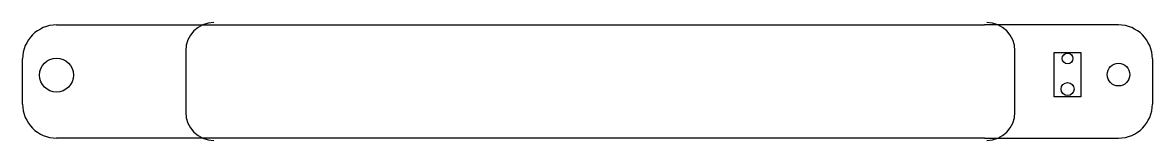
# Model space of a CAD drawing. Header units: millimetres. Extents: x -167.1 to -67.1, y -55 to -44.6.
import ezdxf

# ---------------------------------------------------------------- set-up
doc = ezdxf.new("R2010")
doc.units = ezdxf.units.MM
doc.layers.get('0').update_dxf_attribs({"linetype": 'CONTINUOUS'})

msp = doc.modelspace()

# ---------------------------------------------------------------- linework, layer by layer
for p, q in [((-164.09, -44.801), (-148.487, -44.801)), ((-149.955, -44.801), (-81.955, -44.801)), ((-70.09, -44.801), (-81.955, -44.801)), ((-167.09, -51.801), (-167.09, -47.801)), ((-152.655, -47.101), (-152.655, -52.501)), ((-79.255, -52.501), (-79.255, -47.101)), ((-75.777, -51.167), (-75.777, -47.227)), ((-75.777, -47.227), (-73.417, -47.227)), ((-73.417, -47.227), (-73.417, -51.167)), ((-67.09, -47.801), (-67.09, -51.801)), ((-73.417, -51.167), (-75.777, -51.167)), ((-149.955, -54.801), (-164.09, -54.801)), ((-81.955, -54.801), (-149.955, -54.801)), ((-81.955, -54.801), (-70.09, -54.801))]:
    msp.add_line(p, q)
for centre, radius in [((-164.09, -49.233), 1.5), ((-74.597, -47.767), 0.475), ((-70.09, -49.195), 1), ((-74.597, -50.467), 0.575)]:
    msp.add_circle(centre, radius)
for centre, radius, start, end in [((-164.09, -47.801), 3, 90, 180), ((-150.155, -47.101), 2.5, 90, 180), ((-150.155, -47.101), 2.5, 90, 180), ((-81.755, -47.101), 2.5, 0, 90), ((-70.09, -47.801), 3, 0, 90), ((-164.09, -51.801), 3, 180, 270), ((-70.09, -51.801), 3, 270, 360), ((-150.155, -52.501), 2.5, 180, 270), ((-81.755, -52.501), 2.5, -90, 0)]:
    msp.add_arc(centre, radius, start, end)

doc.saveas('drawing.dxf')
